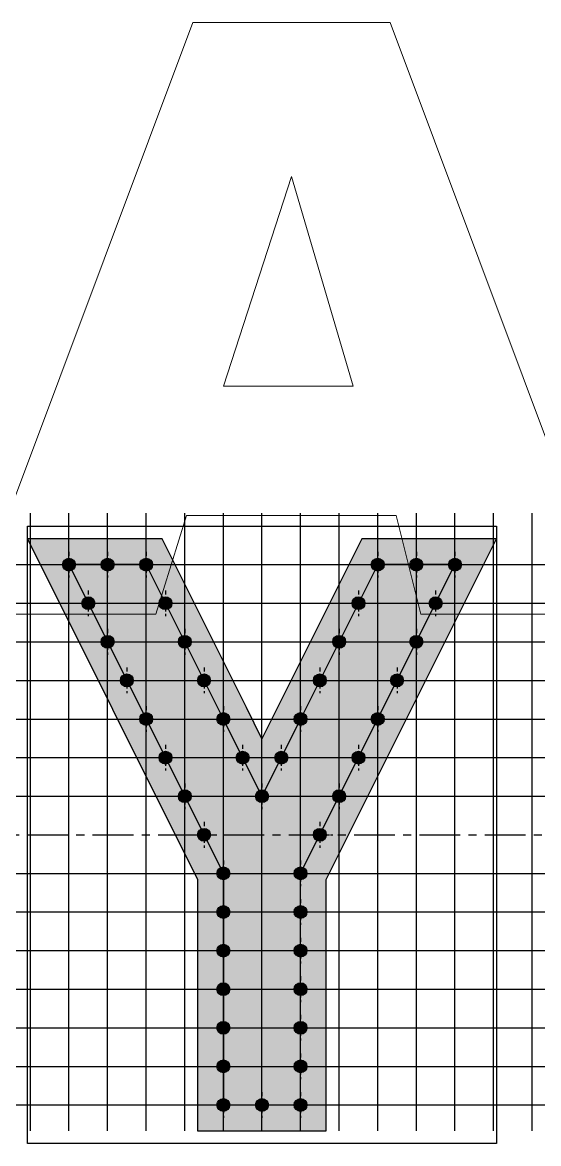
# Model space of a CAD drawing. Header units: millimetres. Extents: x 0 to 4525, y 0 to 244.
# Drawn here: x 56.69 to 76.75, y 25.5 to 69.07 of the extents above; entities that cross this region are included whole.
import ezdxf

# ---------------------------------------------------------------- set-up
doc = ezdxf.new("R2010")
doc.units = ezdxf.units.MM
doc.linetypes.add('CENTER', pattern=[50.8, 31.75, -6.35, 6.35, -6.35])
for name, color, linetype in [('pixel lines', 170, 'Continuous'), ('PixelCenter', 116, 'Continuous'), ('Pixels', 90, 'Continuous')]:
    doc.layers.add(name, color=color, linetype=linetype)
doc.layers.get('0').off()

# ---------------------------------------------------------------- blocks, each defined once
blk = doc.blocks.new('*U72')
at = {"layer": 'pixel lines'}
blk.add_line((56, -22), (56, 2), dxfattribs=at)
blk = doc.blocks.new('*U73')
at = {"layer": 'Pixels', "color": 0, "linetype": 'ByBlock', "lineweight": -2, "transparency": 16777216}
for p in [(1, 48), (2.5, 48), (4, 48), (5.5, 48), (7, 48), (8.5, 48), (10, 48), (11.5, 48), (13, 48), (14.5, 48), (16, 48), (17.5, 48), (19, 48), (20.5, 48)]:
    blk.add_blockref('*U72', p, dxfattribs=at)
blk = doc.blocks.new('Pixel')
h = blk.add_hatch(color=256)
h.paths.add_polyline_path([(0, 0.25), (0, 0), (0.25, 0, 0.414214)], flags=17)
edge = h.paths.add_edge_path()
edge.add_arc((0, 0), 0.25, 0, 360)
h = blk.add_hatch()
h.set_pattern_fill('ANSI38', color=256, style=0)
edge = h.paths.add_edge_path()
edge.add_arc((0, 0), 0.25, 0, 360)
h = blk.add_hatch(color=1)
h.paths.add_polyline_path([(0, 0.25), (0, 0), (0.25, 0, 0.414214)])
h.paths.add_polyline_path([(0, 0.25, 0.414214), (-0.25, 0), (0, 0)])
h.paths.add_polyline_path([(0, 0), (-0.25, 0, 0.414214), (0, -0.25)])
h.paths.add_polyline_path([(0.25, 0), (0, 0), (0, -0.25, 0.414214)])
at = {"layer": 'PixelCenter', "linetype": 'CENTER', "ltscale": 0.005}
for p, q in [((0, 0.5), (0, -0.5)), ((-0.5, 0), (0.5, 0))]:
    blk.add_line(p, q, dxfattribs=at)
at = {"layer": 'Pixels'}
blk.add_circle((0, 0), 0.25, dxfattribs=at)

msp = doc.modelspace()

# ---------------------------------------------------------------- hatches: boundary and pattern name
at = {"layer": 'Pixels'}
msp.add_hatch(color=256, dxfattribs=at).paths.add_polyline_path([(63.5, 26), (68.5, 26), (68.5, 35.764), (75.118, 49), (69.882, 49), (66, 41.236), (62.118, 49), (56.882, 49), (63.5, 35.764)])

# ---------------------------------------------------------------- linework, layer by layer
for p, q in [((1, 48), (129, 48)), ((1, 46.5), (129, 46.5)), ((1, 45), (129, 45)), ((1, 43.5), (129, 43.5)), ((1, 42), (129, 42)), ((1, 40.5), (129, 40.5)), ((1, 39), (129, 39)), ((1, 36), (129, 36)), ((1, 34.5), (129, 34.5)), ((1, 33), (129, 33)), ((1, 31.5), (129, 31.5)), ((1, 30), (129, 30)), ((1, 28.5), (129, 28.5)), ((1, 27), (129, 27))]:
    msp.add_line(p, q, dxfattribs=at)
at = {"layer": 'Pixels', "color": 180, "linetype": 'CENTER', "ltscale": 0.05}
msp.add_line((1, 37.5), (129, 37.5), dxfattribs=at)
at = {"layer": 'Pixels', "lineweight": 0}
for points in [[(71.216, 49.908), (72.174, 46.076), (79.6, 46.076), (70.976, 69.072), (63.311, 69.072), (54.687, 46.076), (61.873, 46.076), (63.071, 49.908)], [(67.143, 63.084), (69.539, 54.939), (64.508, 54.939)]]:
    msp.add_lwpolyline(points, close=True, dxfattribs=at)
at = {"layer": 'Pixels'}
for points in [[(56.882, 49.5), (75.118, 49.5), (75.118, 25.5), (56.882, 25.5)], [(63.5, 35.764), (63.5, 26), (68.5, 26), (68.5, 35.764), (75.118, 49), (69.882, 49), (66.606, 42.447), (66, 41.236), (65.394, 42.447), (62.118, 49), (56.882, 49)], [(64.5, 36), (64.5, 27), (67.5, 27), (67.5, 36), (73.5, 48), (70.5, 48), (67.5, 42), (66, 39), (64.5, 42), (61.5, 48), (58.5, 48)]]:
    msp.add_lwpolyline(points, close=True, dxfattribs=at)

# ---------------------------------------------------------------- block references
for name, p in [('*U73', (0, 0)), ('Pixel', (58.5, 48)), ('Pixel', (60, 48)), ('Pixel', (61.5, 48)), ('Pixel', (70.5, 48)), ('Pixel', (72, 48)), ('Pixel', (73.5, 48)), ('Pixel', (59.25, 46.5)), ('Pixel', (62.25, 46.5)), ('Pixel', (69.75, 46.5)), ('Pixel', (72.75, 46.5)), ('Pixel', (60, 45)), ('Pixel', (63, 45)), ('Pixel', (69, 45)), ('Pixel', (72, 45)), ('Pixel', (60.75, 43.5)), ('Pixel', (63.75, 43.5)), ('Pixel', (68.25, 43.5)), ('Pixel', (71.25, 43.5)), ('Pixel', (61.5, 42)), ('Pixel', (64.5, 42)), ('Pixel', (67.5, 42)), ('Pixel', (70.5, 42)), ('Pixel', (62.25, 40.5)), ('Pixel', (65.25, 40.5)), ('Pixel', (66.75, 40.5)), ('Pixel', (69.75, 40.5)), ('Pixel', (63, 39)), ('Pixel', (66, 39)), ('Pixel', (69, 39)), ('Pixel', (63.75, 37.5)), ('Pixel', (68.25, 37.5)), ('Pixel', (64.5, 36)), ('Pixel', (67.5, 36)), ('Pixel', (64.5, 34.5)), ('Pixel', (67.5, 34.5)), ('Pixel', (64.5, 33)), ('Pixel', (67.5, 33)), ('Pixel', (64.5, 31.5)), ('Pixel', (67.5, 31.5)), ('Pixel', (64.5, 30)), ('Pixel', (67.5, 30)), ('Pixel', (64.5, 28.5)), ('Pixel', (67.5, 28.5)), ('Pixel', (64.5, 27)), ('Pixel', (66, 27)), ('Pixel', (67.5, 27))]:
    msp.add_blockref(name, p, dxfattribs=at)

doc.saveas('drawing.dxf')
